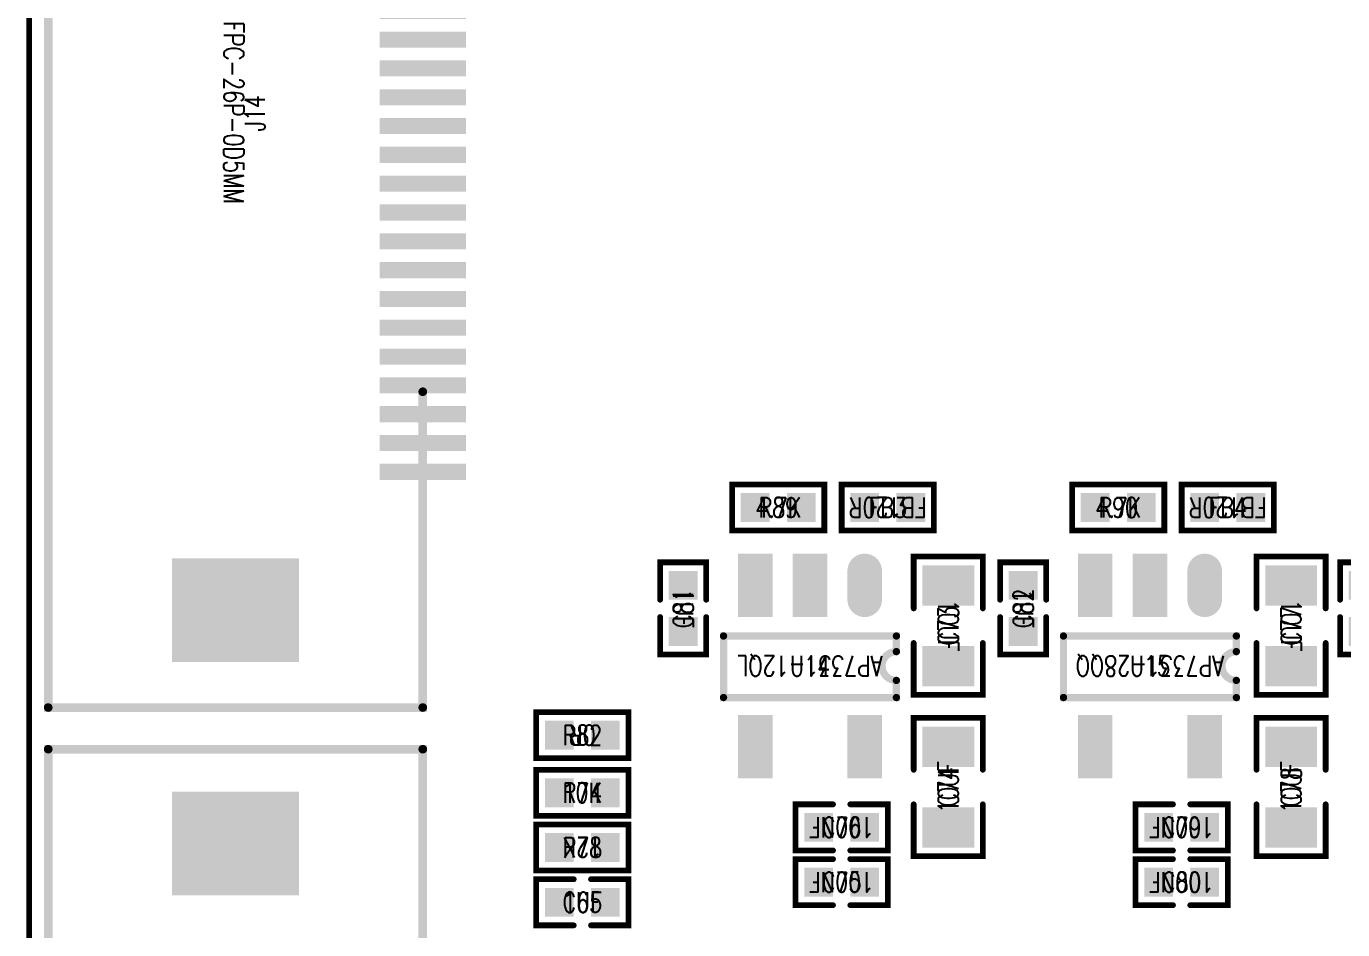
# Model space of a CAD drawing. Extents: x -4 to 157, y -7 to 87.
# Drawn here: x -3.55 to 19.3, y 20.88 to 36.55 of the extents above; entities that cross this region are included whole.
import ezdxf
from ezdxf.enums import TextEntityAlignment as Align

# ---------------------------------------------------------------- set-up
doc = ezdxf.new("R2010")
doc.units = 0
for name, color, linetype in [('ATTRIBUTE_01', 130, 'CONTINUOUS'), ('BOARD_OUTLINE_00', 254, 'CONTINUOUS'), ('DRIL_NPLTE_THRU_01', 3, 'CONTINUOUS'), ('DRIL_NPLTE_THRU_02', 171, 'CONTINUOUS'), ('DRIL_NPLTE_THRU_03', 222, 'CONTINUOUS'), ('DRIL_NPLTE_THRU_04', 2, 'CONTINUOUS'), ('DRIL_PLTE_THRU_01', 3, 'CONTINUOUS'), ('DRIL_PLTE_THRU_02', 171, 'CONTINUOUS'), ('DRIL_PLTE_THRU_03', 222, 'CONTINUOUS'), ('DRIL_PLTE_THRU_04', 2, 'CONTINUOUS'), ('PADS_BOT', 56, 'CONTINUOUS'), ('PADS_INNER', 96, 'CONTINUOUS'), ('PADS_TOP', 96, 'CONTINUOUS'), ('PART_NAME_126', 6, 'CONTINUOUS'), ('PART_TOP_2DLINE_01', 255, 'CONTINUOUS'), ('PART_TOP_2DLINE_126', 255, 'CONTINUOUS')]:
    doc.layers.add(name, color=color, linetype=linetype)
doc.styles.add('W0$05', font='simplex', dxfattribs={"width": 0.75})

# ---------------------------------------------------------------- blocks, each defined once
blk = doc.blocks.new('BOARD_1')
at = {"layer": 'BOARD_OUTLINE_00', "const_width": 0.1}
blk.add_lwpolyline([(0, -3.5, -0.414214), (3.5, 0), (156.51, 0, -0.414214), (160.01, -3.5), (160.01, -86.52, -0.414214), (156.51, -90.02), (3.5, -90.02, -0.414214), (0, -86.52)], format="xyb", close=True, dxfattribs=at)
blk = doc.blocks.new('SMOOTH_0$1')
at = {"const_width": 0.05}
blk.add_lwpolyline([(-0.025, 0, 1), (0.025, 0, 1)], format="xyb", close=True, dxfattribs=at)
blk = doc.blocks.new('PART_BODY_TOP_255')
at = {"layer": 'PART_TOP_2DLINE_126', "const_width": 0.1}
for points in [[(-0.15, 0.4), (-0.8, 0.4), (-0.8, -0.4), (-0.15, -0.4)], [(0.15, -0.4), (0.8, -0.4), (0.8, 0.4), (0.15, 0.4)]]:
    blk.add_lwpolyline(points, dxfattribs=at)
at = {"layer": 'PART_TOP_2DLINE_126'}
for p in [(-0.8, 0.4), (-0.15, 0.4), (0.15, 0.4), (0.8, 0.4), (-0.8, -0.4), (-0.15, -0.4), (0.15, -0.4), (0.8, -0.4)]:
    blk.add_blockref('SMOOTH_0$1', p, dxfattribs=at)
blk = doc.blocks.new('DRIL_HOLE_0')
blk.add_lwpolyline([(0, 0, 1), (0, 0, 1)], format="xyb", close=True)
blk = doc.blocks.new('PAD_0')
blk.add_lwpolyline([(0, 0, 1), (0, 0, 1)], format="xyb", close=True)
blk = doc.blocks.new('PAD_11')
at = {"const_width": 0.5}
blk.add_lwpolyline([(-0.25, 0), (0.25, 0)], dxfattribs=at)
blk = doc.blocks.new('STK_TOP_8')
at = {"layer": 'DRIL_PLTE_THRU_01'}
blk.add_blockref('DRIL_HOLE_0', (0, 0), dxfattribs=at)
at = {"layer": 'DRIL_PLTE_THRU_02'}
blk.add_blockref('DRIL_HOLE_0', (0, 0), dxfattribs=at)
at = {"layer": 'DRIL_PLTE_THRU_03'}
blk.add_blockref('DRIL_HOLE_0', (0, 0), dxfattribs=at)
at = {"layer": 'DRIL_PLTE_THRU_04'}
blk.add_blockref('DRIL_HOLE_0', (0, 0), dxfattribs=at)
at = {"layer": 'PADS_BOT'}
blk.add_blockref('PAD_0', (0, 0), dxfattribs=at)
at = {"layer": 'PADS_INNER'}
blk.add_blockref('PAD_0', (0, 0), dxfattribs=at)
at = {"layer": 'PADS_TOP'}
blk.add_blockref('PAD_11', (0, 0), dxfattribs=at)
blk = doc.blocks.new('SYM_TOP_6')
for name, p in [('STK_TOP_8', (-0.4, 0)), ('PART_BODY_TOP_255', (0, 0)), ('STK_TOP_8', (0.4, 0))]:
    blk.add_blockref(name, p)
blk = doc.blocks.new('PART_TOP_113')
blk.add_blockref('SYM_TOP_6', (0, 0))
at = {"layer": 'ATTRIBUTE_01', "style": 'W0$05', "width": 0.75}
blk.add_text('1UF', height=0.35, dxfattribs=at).set_placement((0, 0), align=Align.MIDDLE_CENTER)
at = {"layer": 'PART_NAME_126', "style": 'W0$05', "width": 0.75}
blk.add_text('C65', height=0.35, dxfattribs=at).set_placement((0, 0), align=Align.MIDDLE_CENTER)
blk = doc.blocks.new('PART_TOP_120')
blk.add_blockref('SYM_TOP_6', (0, 0))
at = {"layer": 'ATTRIBUTE_01', "style": 'W0$05', "width": 0.75}
blk.add_text('1UF', height=0.35, dxfattribs=at).set_placement((0, 0), align=Align.MIDDLE_CENTER)
at = {"layer": 'PART_NAME_126', "style": 'W0$05', "width": 0.75}
blk.add_text('C71', height=0.35, rotation=180, dxfattribs=at).set_placement((0, 0), align=Align.MIDDLE_CENTER)
blk = doc.blocks.new('PART_BODY_TOP_258')
at = {"layer": 'PART_TOP_2DLINE_126', "const_width": 0.1}
for points in [[(-0.3, 0.6), (-1.2, 0.6), (-1.2, -0.6), (-0.3, -0.6)], [(0.3, -0.6), (1.2, -0.6), (1.2, 0.6), (0.3, 0.6)]]:
    blk.add_lwpolyline(points, dxfattribs=at)
at = {"layer": 'PART_TOP_2DLINE_126'}
for p in [(-1.2, 0.6), (-0.3, 0.6), (0.3, 0.6), (1.2, 0.6), (-1.2, -0.6), (-0.3, -0.6), (0.3, -0.6), (1.2, -0.6)]:
    blk.add_blockref('SMOOTH_0$1', p, dxfattribs=at)
blk = doc.blocks.new('PAD_14')
at = {"const_width": 0.7}
blk.add_lwpolyline([(-0.45, 0), (0.45, 0)], dxfattribs=at)
blk = doc.blocks.new('STK_TOP_11')
at = {"layer": 'DRIL_PLTE_THRU_01'}
blk.add_blockref('DRIL_HOLE_0', (0, 0), dxfattribs=at)
at = {"layer": 'DRIL_PLTE_THRU_02'}
blk.add_blockref('DRIL_HOLE_0', (0, 0), dxfattribs=at)
at = {"layer": 'DRIL_PLTE_THRU_03'}
blk.add_blockref('DRIL_HOLE_0', (0, 0), dxfattribs=at)
at = {"layer": 'DRIL_PLTE_THRU_04'}
blk.add_blockref('DRIL_HOLE_0', (0, 0), dxfattribs=at)
at = {"layer": 'PADS_BOT'}
blk.add_blockref('PAD_0', (0, 0), dxfattribs=at)
at = {"layer": 'PADS_INNER'}
blk.add_blockref('PAD_0', (0, 0), dxfattribs=at)
at = {"layer": 'PADS_TOP', "rotation": 90}
blk.add_blockref('PAD_14', (0, 0), dxfattribs=at)
blk = doc.blocks.new('SYM_TOP_9')
for name, p in [('STK_TOP_11', (-0.7, 0)), ('STK_TOP_11', (0.7, 0)), ('PART_BODY_TOP_258', (0, 0))]:
    blk.add_blockref(name, p)
blk = doc.blocks.new('PART_TOP_122')
blk.add_blockref('SYM_TOP_9', (0, 0))
at = {"layer": 'ATTRIBUTE_01', "style": 'W0$05', "width": 0.75}
blk.add_text('10UF', height=0.35, dxfattribs=at).set_placement((0, 0), align=Align.MIDDLE_CENTER)
at = {"layer": 'PART_NAME_126', "style": 'W0$05', "width": 0.75}
blk.add_text('C73', height=0.35, rotation=180, dxfattribs=at).set_placement((0, 0), align=Align.MIDDLE_CENTER)
blk = doc.blocks.new('PART_TOP_123')
blk.add_blockref('SYM_TOP_9', (0, 0))
at = {"layer": 'ATTRIBUTE_01', "style": 'W0$05', "width": 0.75}
blk.add_text('10UF', height=0.35, dxfattribs=at).set_placement((0, 0), align=Align.MIDDLE_CENTER)
at = {"layer": 'PART_NAME_126', "style": 'W0$05', "width": 0.75}
blk.add_text('C74', height=0.35, dxfattribs=at).set_placement((0, 0), align=Align.MIDDLE_CENTER)
blk = doc.blocks.new('PART_TOP_124')
blk.add_blockref('SYM_TOP_6', (0, 0))
at = {"layer": 'ATTRIBUTE_01', "style": 'W0$05', "width": 0.75}
blk.add_text('100NF', height=0.35, dxfattribs=at).set_placement((0, 0), align=Align.MIDDLE_CENTER)
at = {"layer": 'PART_NAME_126', "style": 'W0$05', "width": 0.75}
blk.add_text('C75', height=0.35, rotation=180, dxfattribs=at).set_placement((0, 0), align=Align.MIDDLE_CENTER)
blk = doc.blocks.new('PART_TOP_125')
blk.add_blockref('SYM_TOP_6', (0, 0))
at = {"layer": 'ATTRIBUTE_01', "style": 'W0$05', "width": 0.75}
blk.add_text('100NF', height=0.35, dxfattribs=at).set_placement((0, 0), align=Align.MIDDLE_CENTER)
at = {"layer": 'PART_NAME_126', "style": 'W0$05', "width": 0.75}
blk.add_text('C76', height=0.35, rotation=180, dxfattribs=at).set_placement((0, 0), align=Align.MIDDLE_CENTER)
blk = doc.blocks.new('PART_TOP_126')
blk.add_blockref('SYM_TOP_9', (0, 0))
at = {"layer": 'ATTRIBUTE_01', "style": 'W0$05', "width": 0.75}
blk.add_text('10UF', height=0.35, dxfattribs=at).set_placement((0, 0), align=Align.MIDDLE_CENTER)
at = {"layer": 'PART_NAME_126', "style": 'W0$05', "width": 0.75}
blk.add_text('C77', height=0.35, rotation=180, dxfattribs=at).set_placement((0, 0), align=Align.MIDDLE_CENTER)
blk = doc.blocks.new('PART_TOP_127')
blk.add_blockref('SYM_TOP_9', (0, 0))
at = {"layer": 'ATTRIBUTE_01', "style": 'W0$05', "width": 0.75}
blk.add_text('10UF', height=0.35, dxfattribs=at).set_placement((0, 0), align=Align.MIDDLE_CENTER)
at = {"layer": 'PART_NAME_126', "style": 'W0$05', "width": 0.75}
blk.add_text('C78', height=0.35, dxfattribs=at).set_placement((0, 0), align=Align.MIDDLE_CENTER)
blk = doc.blocks.new('PART_TOP_128')
blk.add_blockref('SYM_TOP_6', (0, 0))
at = {"layer": 'ATTRIBUTE_01', "style": 'W0$05', "width": 0.75}
blk.add_text('100NF', height=0.35, dxfattribs=at).set_placement((0, 0), align=Align.MIDDLE_CENTER)
at = {"layer": 'PART_NAME_126', "style": 'W0$05', "width": 0.75}
blk.add_text('C79', height=0.35, rotation=180, dxfattribs=at).set_placement((0, 0), align=Align.MIDDLE_CENTER)
blk = doc.blocks.new('PART_TOP_130')
blk.add_blockref('SYM_TOP_6', (0, 0))
at = {"layer": 'ATTRIBUTE_01', "style": 'W0$05', "width": 0.75}
blk.add_text('100NF', height=0.35, dxfattribs=at).set_placement((0, 0), align=Align.MIDDLE_CENTER)
at = {"layer": 'PART_NAME_126', "style": 'W0$05', "width": 0.75}
blk.add_text('C80', height=0.35, rotation=180, dxfattribs=at).set_placement((0, 0), align=Align.MIDDLE_CENTER)
blk = doc.blocks.new('PART_TOP_131')
blk.add_blockref('SYM_TOP_6', (0, 0))
at = {"layer": 'ATTRIBUTE_01', "style": 'W0$05', "width": 0.75}
blk.add_text('1UF', height=0.35, dxfattribs=at).set_placement((0, 0), align=Align.MIDDLE_CENTER)
at = {"layer": 'PART_NAME_126', "style": 'W0$05', "width": 0.75}
blk.add_text('C81', height=0.35, rotation=180, dxfattribs=at).set_placement((0, 0), align=Align.MIDDLE_CENTER)
blk = doc.blocks.new('PART_TOP_132')
blk.add_blockref('SYM_TOP_6', (0, 0))
at = {"layer": 'ATTRIBUTE_01', "style": 'W0$05', "width": 0.75}
blk.add_text('1UF', height=0.35, dxfattribs=at).set_placement((0, 0), align=Align.MIDDLE_CENTER)
at = {"layer": 'PART_NAME_126', "style": 'W0$05', "width": 0.75}
blk.add_text('C82', height=0.35, rotation=180, dxfattribs=at).set_placement((0, 0), align=Align.MIDDLE_CENTER)
blk = doc.blocks.new('PART_BODY_TOP_272')
at = {"layer": 'PART_TOP_2DLINE_126', "const_width": 0.1}
blk.add_lwpolyline([(-0.8, 0.4), (0.8, 0.4), (0.8, -0.4), (-0.8, -0.4)], close=True, dxfattribs=at)
at = {"layer": 'PART_TOP_2DLINE_126'}
for p in [(-0.8, 0.4), (0.8, 0.4), (-0.8, -0.4), (0.8, -0.4)]:
    blk.add_blockref('SMOOTH_0$1', p, dxfattribs=at)
blk = doc.blocks.new('SYM_TOP_23')
for name, p in [('STK_TOP_8', (-0.4, 0)), ('PART_BODY_TOP_272', (0, 0)), ('STK_TOP_8', (0.4, 0))]:
    blk.add_blockref(name, p)
blk = doc.blocks.new('PART_TOP_216')
blk.add_blockref('SYM_TOP_23', (0, 0))
at = {"layer": 'ATTRIBUTE_01', "style": 'W0$05', "width": 0.75}
blk.add_text('FB120R', height=0.35, dxfattribs=at).set_placement((0, 0), align=Align.MIDDLE_CENTER)
at = {"layer": 'PART_NAME_126', "style": 'W0$05', "width": 0.75}
blk.add_text('FB3', height=0.35, rotation=180, dxfattribs=at).set_placement((0, 0), align=Align.MIDDLE_CENTER)
blk = doc.blocks.new('PART_TOP_217')
blk.add_blockref('SYM_TOP_23', (0, 0))
at = {"layer": 'ATTRIBUTE_01', "style": 'W0$05', "width": 0.75}
blk.add_text('FB120R', height=0.35, dxfattribs=at).set_placement((0, 0), align=Align.MIDDLE_CENTER)
at = {"layer": 'PART_NAME_126', "style": 'W0$05', "width": 0.75}
blk.add_text('FB4', height=0.35, rotation=180, dxfattribs=at).set_placement((0, 0), align=Align.MIDDLE_CENTER)
blk = doc.blocks.new('SMOOTH_0$15001')
at = {"const_width": 0.075005}
blk.add_lwpolyline([(-0.037502, 0, 1), (0.037502, 0, 1)], format="xyb", close=True, dxfattribs=at)
blk = doc.blocks.new('PART_BODY_TOP_278')
at = {"layer": 'PART_TOP_2DLINE_126', "const_width": 0.15001}
blk.add_lwpolyline([(-6.769978, 3.28), (-10.306928, 3.28), (-10.306928, -3.220114), (10.32, -3.220114), (10.32, 3.28), (4.84, 3.28)], dxfattribs=at)
at = {"layer": 'PART_TOP_2DLINE_126'}
for p in [(-10.306928, 3.28), (-6.769978, 3.28), (4.84, 3.28), (10.32, 3.28), (-10.306928, -3.220114), (10.32, -3.220114)]:
    blk.add_blockref('SMOOTH_0$15001', p, dxfattribs=at)
blk = doc.blocks.new('PAD_38')
at = {"const_width": 0.2794}
blk.add_lwpolyline([(-0.750062, 0), (0.750062, 0)], dxfattribs=at)
blk = doc.blocks.new('STK_TOP_37')
at = {"layer": 'DRIL_PLTE_THRU_01'}
blk.add_blockref('DRIL_HOLE_0', (0, 0), dxfattribs=at)
at = {"layer": 'DRIL_PLTE_THRU_02'}
blk.add_blockref('DRIL_HOLE_0', (0, 0), dxfattribs=at)
at = {"layer": 'DRIL_PLTE_THRU_03'}
blk.add_blockref('DRIL_HOLE_0', (0, 0), dxfattribs=at)
at = {"layer": 'DRIL_PLTE_THRU_04'}
blk.add_blockref('DRIL_HOLE_0', (0, 0), dxfattribs=at)
at = {"layer": 'PADS_BOT'}
blk.add_blockref('PAD_0', (0, 0), dxfattribs=at)
at = {"layer": 'PADS_INNER'}
blk.add_blockref('PAD_0', (0, 0), dxfattribs=at)
at = {"layer": 'PADS_TOP', "rotation": 90}
blk.add_blockref('PAD_38', (0, 0), dxfattribs=at)
blk = doc.blocks.new('PAD_39')
at = {"const_width": 1.8}
blk.add_lwpolyline([(-1.1, 0), (1.1, 0)], dxfattribs=at)
blk = doc.blocks.new('STK_TOP_38')
at = {"layer": 'DRIL_NPLTE_THRU_01'}
blk.add_blockref('DRIL_HOLE_0', (0, 0), dxfattribs=at)
at = {"layer": 'DRIL_NPLTE_THRU_02'}
blk.add_blockref('DRIL_HOLE_0', (0, 0), dxfattribs=at)
at = {"layer": 'DRIL_NPLTE_THRU_03'}
blk.add_blockref('DRIL_HOLE_0', (0, 0), dxfattribs=at)
at = {"layer": 'DRIL_NPLTE_THRU_04'}
blk.add_blockref('DRIL_HOLE_0', (0, 0), dxfattribs=at)
at = {"layer": 'PADS_BOT'}
blk.add_blockref('PAD_0', (0, 0), dxfattribs=at)
at = {"layer": 'PADS_INNER'}
blk.add_blockref('PAD_0', (0, 0), dxfattribs=at)
at = {"layer": 'PADS_TOP', "rotation": 90}
blk.add_blockref('PAD_39', (0, 0), dxfattribs=at)
blk = doc.blocks.new('SYM_TOP_29')
for name, p in [('STK_TOP_37', (-6.270106, 3.28)), ('STK_TOP_37', (-5.76998, 3.28)), ('STK_TOP_37', (-5.270108, 3.28)), ('STK_TOP_37', (-4.769982, 3.28)), ('STK_TOP_37', (-4.27011, 3.28)), ('STK_TOP_37', (-3.769984, 3.28)), ('STK_TOP_37', (-3.270112, 3.28)), ('STK_TOP_37', (-2.769986, 3.28)), ('STK_TOP_37', (-2.270114, 3.28)), ('STK_TOP_37', (-1.769988, 3.28)), ('STK_TOP_37', (-1.270116, 3.28)), ('STK_TOP_37', (-0.76999, 3.28)), ('STK_TOP_37', (-0.270118, 3.28)), ('STK_TOP_37', (0.230008, 3.28)), ('STK_TOP_37', (0.72988, 3.28)), ('STK_TOP_37', (1.230006, 3.28)), ('STK_TOP_37', (1.729878, 3.28)), ('STK_TOP_37', (2.230004, 3.28)), ('STK_TOP_37', (2.729876, 3.28)), ('STK_TOP_37', (3.230002, 3.28)), ('STK_TOP_37', (3.729874, 3.28)), ('STK_TOP_37', (4.23, 3.28)), ('STK_TOP_37', (4.73, 3.28)), ('STK_TOP_37', (5.23, 3.28)), ('STK_TOP_37', (5.73, 3.28)), ('STK_TOP_37', (6.23, 3.28)), ('PART_BODY_TOP_278', (0, 0)), ('STK_TOP_38', (-8.66995, 0.03007)), ('STK_TOP_38', (8.63, 0.03007))]:
    blk.add_blockref(name, p)
blk = doc.blocks.new('PART_TOP_223')
blk.add_blockref('SYM_TOP_29', (0, 0))
at = {"layer": 'ATTRIBUTE_01', "style": 'W0$05', "width": 0.75}
blk.add_text('FPC-26P-0D5MM', height=0.35, dxfattribs=at).set_placement((0, 0), align=Align.MIDDLE_CENTER)
at = {"layer": 'PART_NAME_126', "style": 'W0$05', "width": 0.75}
blk.add_text('J14', height=0.35, rotation=180, dxfattribs=at).set_placement((0.007, 0.367), align=Align.MIDDLE_CENTER)
blk = doc.blocks.new('PART_TOP_224')
blk.add_blockref('SYM_TOP_29', (0, 0))
at = {"layer": 'ATTRIBUTE_01', "style": 'W0$05', "width": 0.75}
blk.add_text('FPC-26P-0D5MM', height=0.35, dxfattribs=at).set_placement((0, 0), align=Align.MIDDLE_CENTER)
at = {"layer": 'PART_NAME_126', "style": 'W0$05', "width": 0.75}
blk.add_text('J15', height=0.35, rotation=180, dxfattribs=at).set_placement((0.007, 0.367), align=Align.MIDDLE_CENTER)
blk = doc.blocks.new('PART_TOP_425')
blk.add_blockref('SYM_TOP_23', (0, 0))
at = {"layer": 'ATTRIBUTE_01', "style": 'W0$05', "width": 0.75}
blk.add_text('10K', height=0.35, dxfattribs=at).set_placement((0, 0), align=Align.MIDDLE_CENTER)
at = {"layer": 'PART_NAME_126', "style": 'W0$05', "width": 0.75}
blk.add_text('R74', height=0.35, dxfattribs=at).set_placement((0, 0), align=Align.MIDDLE_CENTER)
blk = doc.blocks.new('PART_TOP_429')
blk.add_blockref('SYM_TOP_23', (0, 0))
at = {"layer": 'ATTRIBUTE_01', "style": 'W0$05', "width": 0.75}
blk.add_text('12K', height=0.35, dxfattribs=at).set_placement((0, 0), align=Align.MIDDLE_CENTER)
at = {"layer": 'PART_NAME_126', "style": 'W0$05', "width": 0.75}
blk.add_text('R78', height=0.35, rotation=180, dxfattribs=at).set_placement((0, 0), align=Align.MIDDLE_CENTER)
blk = doc.blocks.new('PART_TOP_433')
blk.add_blockref('SYM_TOP_23', (0, 0))
at = {"layer": 'ATTRIBUTE_01', "style": 'W0$05', "width": 0.75}
blk.add_text('0R', height=0.35, dxfattribs=at).set_placement((0, 0), align=Align.MIDDLE_CENTER)
at = {"layer": 'PART_NAME_126', "style": 'W0$05', "width": 0.75}
blk.add_text('R82', height=0.35, rotation=180, dxfattribs=at).set_placement((0, 0), align=Align.MIDDLE_CENTER)
blk = doc.blocks.new('PART_TOP_439')
blk.add_blockref('SYM_TOP_23', (0, 0))
at = {"layer": 'ATTRIBUTE_01', "style": 'W0$05', "width": 0.75}
blk.add_text('4.7K', height=0.35, dxfattribs=at).set_placement((0, 0), align=Align.MIDDLE_CENTER)
at = {"layer": 'PART_NAME_126', "style": 'W0$05', "width": 0.75}
blk.add_text('R89', height=0.35, dxfattribs=at).set_placement((0, 0), align=Align.MIDDLE_CENTER)
blk = doc.blocks.new('PART_TOP_441')
blk.add_blockref('SYM_TOP_23', (0, 0))
at = {"layer": 'ATTRIBUTE_01', "style": 'W0$05', "width": 0.75}
blk.add_text('4.7K', height=0.35, dxfattribs=at).set_placement((0, 0), align=Align.MIDDLE_CENTER)
at = {"layer": 'PART_NAME_126', "style": 'W0$05', "width": 0.75}
blk.add_text('R90', height=0.35, dxfattribs=at).set_placement((0, 0), align=Align.MIDDLE_CENTER)
blk = doc.blocks.new('SMOOTH_0$127')
at = {"const_width": 0.0635}
blk.add_lwpolyline([(-0.03175, 0, 1), (0.03175, 0, 1)], format="xyb", close=True, dxfattribs=at)
blk = doc.blocks.new('PART_BODY_TOP_299')
at = {"layer": 'PART_TOP_2DLINE_01', "const_width": 0.127}
blk.add_lwpolyline([(-1.5, -0.25, 1), (-1.5, 0.25), (-1.5, 0.547), (1.5, 0.547), (1.5, -0.521), (-1.5, -0.521)], format="xyb", close=True, dxfattribs=at)
at = {"layer": 'PART_TOP_2DLINE_01'}
for p in [(-1.5, 0.547), (1.5, 0.547), (-1.5, 0.25), (-1.5, -0.25), (-1.5, -0.521), (1.5, -0.521)]:
    blk.add_blockref('SMOOTH_0$127', p, dxfattribs=at)
blk = doc.blocks.new('PAD_81')
at = {"const_width": 0.3}
blk.add_lwpolyline([(-0.25, -0.15), (0.25, -0.15, 1), (0.25, 0.15), (-0.25, 0.15, 1)], format="xyb", close=True, dxfattribs=at)
blk = doc.blocks.new('STK_TOP_73')
at = {"layer": 'DRIL_PLTE_THRU_01'}
blk.add_blockref('DRIL_HOLE_0', (0, 0), dxfattribs=at)
at = {"layer": 'DRIL_PLTE_THRU_02'}
blk.add_blockref('DRIL_HOLE_0', (0, 0), dxfattribs=at)
at = {"layer": 'DRIL_PLTE_THRU_03'}
blk.add_blockref('DRIL_HOLE_0', (0, 0), dxfattribs=at)
at = {"layer": 'DRIL_PLTE_THRU_04'}
blk.add_blockref('DRIL_HOLE_0', (0, 0), dxfattribs=at)
at = {"layer": 'PADS_BOT'}
blk.add_blockref('PAD_0', (0, 0), dxfattribs=at)
at = {"layer": 'PADS_INNER'}
blk.add_blockref('PAD_0', (0, 0), dxfattribs=at)
at = {"layer": 'PADS_TOP', "rotation": 90}
blk.add_blockref('PAD_81', (0, 0), dxfattribs=at)
blk = doc.blocks.new('PAD_82')
at = {"const_width": 0.6}
blk.add_lwpolyline([(-0.55, 0), (0.55, 0)], dxfattribs=at)
blk = doc.blocks.new('STK_TOP_74')
at = {"layer": 'DRIL_PLTE_THRU_01'}
blk.add_blockref('DRIL_HOLE_0', (0, 0), dxfattribs=at)
at = {"layer": 'DRIL_PLTE_THRU_02'}
blk.add_blockref('DRIL_HOLE_0', (0, 0), dxfattribs=at)
at = {"layer": 'DRIL_PLTE_THRU_03'}
blk.add_blockref('DRIL_HOLE_0', (0, 0), dxfattribs=at)
at = {"layer": 'DRIL_PLTE_THRU_04'}
blk.add_blockref('DRIL_HOLE_0', (0, 0), dxfattribs=at)
at = {"layer": 'PADS_BOT'}
blk.add_blockref('PAD_0', (0, 0), dxfattribs=at)
at = {"layer": 'PADS_INNER'}
blk.add_blockref('PAD_0', (0, 0), dxfattribs=at)
at = {"layer": 'PADS_TOP', "rotation": 90}
blk.add_blockref('PAD_82', (0, 0), dxfattribs=at)
blk = doc.blocks.new('SYM_TOP_50')
for name, p in [('STK_TOP_74', (-0.95, 1.39999)), ('STK_TOP_74', (0.95, 1.39999)), ('PART_BODY_TOP_299', (0, 0)), ('STK_TOP_74', (-0.000002, -1.4)), ('STK_TOP_74', (0.95, -1.4)), ('STK_TOP_73', (-0.95, -1.4))]:
    blk.add_blockref(name, p)
blk = doc.blocks.new('PART_TOP_468')
blk.add_blockref('SYM_TOP_50', (0, 0))
at = {"layer": 'ATTRIBUTE_01', "style": 'W0$05', "width": 0.75}
blk.add_text('AP7331-12QL', height=0.35, dxfattribs=at).set_placement((0, 0), align=Align.MIDDLE_CENTER)
at = {"layer": 'PART_NAME_126', "style": 'W0$05', "width": 0.75}
blk.add_text('U14', height=0.35, rotation=180, dxfattribs=at).set_placement((0, 0), align=Align.MIDDLE_CENTER)
blk = doc.blocks.new('PART_TOP_469')
blk.add_blockref('SYM_TOP_50', (0, 0))
at = {"layer": 'ATTRIBUTE_01', "style": 'W0$05', "width": 0.75}
blk.add_text('AP7331-28QQ', height=0.35, dxfattribs=at).set_placement((0, 0), align=Align.MIDDLE_CENTER)
at = {"layer": 'PART_NAME_126', "style": 'W0$05', "width": 0.75}
blk.add_text('U15', height=0.35, rotation=180, dxfattribs=at).set_placement((0, 0), align=Align.MIDDLE_CENTER)

msp = doc.modelspace()

# ---------------------------------------------------------------- block references
for name, p in [('BOARD_1', (-3.5, 86.5)), ('PART_TOP_439', (9.5, 28.2)), ('PART_TOP_441', (15.4, 28.2)), ('PART_TOP_425', (6.1, 23.25)), ('PART_TOP_113', (6.1, 21.35))]:
    msp.add_blockref(name, p)
for name, p, rotation in [('PART_TOP_223', (0.05, 35.05), 270), ('PART_TOP_216', (11.4, 28.2), 180), ('PART_TOP_217', (17.3, 28.2), 180), ('PART_TOP_468', (10.05, 25.45), 180), ('PART_TOP_469', (15.95, 25.45), 180), ('PART_TOP_131', (7.85, 26.45), 270), ('PART_TOP_122', (12.45, 26.15), 270), ('PART_TOP_132', (13.75, 26.45), 270), ('PART_TOP_126', (18.4, 26.15), 270), ('PART_TOP_120', (19.65, 26.45), 270), ('PART_TOP_433', (6.1, 24.25), 180), ('PART_TOP_123', (12.45, 23.35), 90), ('PART_TOP_127', (18.4, 23.35), 90), ('PART_TOP_224', (0.05, 13.7), 270), ('PART_TOP_125', (10.6, 22.65), 180), ('PART_TOP_128', (16.5, 22.65), 180), ('PART_TOP_429', (6.1, 22.3), 180), ('PART_TOP_124', (10.6, 21.7), 180), ('PART_TOP_130', (16.5, 21.7), 180)]:
    msp.add_blockref(name, p, dxfattribs=dict(rotation=rotation))

doc.saveas('drawing.dxf')
